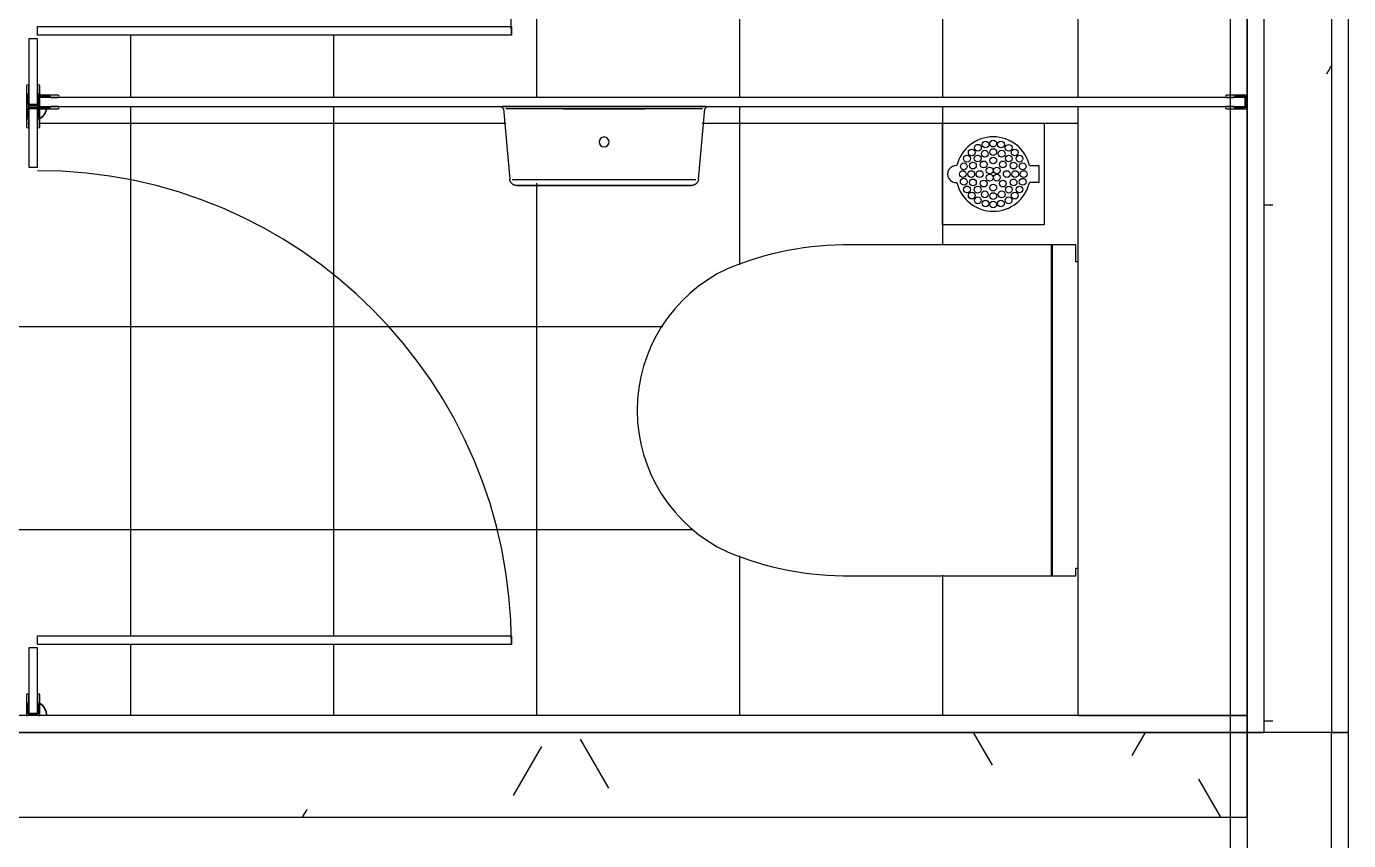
# Model space of a CAD drawing. Header units: millimetres. Extents: x -145636 to 131102, y -135903 to -7470.
# Drawn here: x 25841 to 27795, y -24983 to -23780 of the extents above; entities that cross this region are included whole.
import ezdxf

# ---------------------------------------------------------------- set-up
doc = ezdxf.new("R2010")
doc.units = ezdxf.units.MM
doc.layers.add('M_ARCHI', color=8, linetype='Continuous')

# ---------------------------------------------------------------- blocks, each defined once
blk = doc.blocks.new('RF Archi 21.10.2024')
at = {"layer": 'M_ARCHI', "color": 8}
for p, q in [((-138786, -25375.2), (-138786, -138101)), ((-138636, -33978.5), (-138636, -41228.5)), ((-138636, -33978.5), (-138636, -41228.5)), ((-138611, -41228.5), (-138611, -33978.5)), ((-138761, -38753.5), (-138761, -41228.5)), ((-138761, -41203.5), (-138761, -38753.5)), ((-138736, -38753.5), (-138736, -41228.5)), ((-139011, -39403.5), (-139011, -40290.5)), ((-140548, -40185.5), (-139848, -40185.5)), ((-140548, -40198.5), (-140548, -40185.5)), ((-139848, -40198.5), (-140548, -40198.5)), ((-139848, -40185.5), (-139848, -40198.5)), ((-140548, -40203.5), (-140561, -40203.5)), ((-140561, -40203.5), (-140561, -40300.5)), ((-140548, -40300.5), (-140548, -40203.5)), ((-140564.5, -40273.2), (-140564.5, -40303.5)), ((-140561, -40283.5), (-140561, -40273.2)), ((-140548, -40273.2), (-140548, -40283.5)), ((-140544.5, -40303.5), (-140544.5, -40273.2)), ((-140562.5, -40285.1), (-140563.2, -40285.5)), ((-140562.5, -40285.1), (-140563.2, -40285.5)), ((-140563, -40285.5), (-140561, -40283.5)), ((-140563, -40300.5), (-140563, -40285.5)), ((-140546, -40300.5), (-140563, -40300.5)), ((-140561.8, -40284.8), (-140562.5, -40285.1)), ((-140561.8, -40284.8), (-140562.5, -40285.1)), ((-140561, -40284.6), (-140561.8, -40284.8)), ((-140561, -40284.6), (-140561.8, -40284.8)), ((-140561, -40300.5), (-140548, -40300.5)), ((-140548, -40283.5), (-140546, -40285.5)), ((-140547.3, -40284.8), (-140548, -40284.6)), ((-140547.3, -40284.8), (-140548, -40284.6)), ((-140517.8, -40287), (-140548, -40287)), ((-140548, -40287), (-140548, -40288.5)), ((-140548, -40288.5), (-140546.5, -40290.5)), ((-140546.5, -40285.1), (-140547.3, -40284.8)), ((-140546.5, -40285.1), (-140547.3, -40284.8)), ((-140545.8, -40285.5), (-140546.5, -40285.1)), ((-140545.8, -40285.5), (-140546.5, -40285.1)), ((-140546.5, -40290.5), (-140546.5, -40303.5)), ((-140546, -40285.5), (-140546, -40300.5)), ((-140545, -40305.5), (-140545, -40288.5)), ((-140545, -40288.5), (-140530, -40288.5)), ((-138764, -40290.5), (-140545, -40290.5)), ((-140545, -40290.5), (-140545, -40303.5)), ((-140543.7, -40286.6), (-140544.4, -40286.2)), ((-140543.7, -40286.6), (-140544.4, -40286.2)), ((-140543, -40287.1), (-140543.7, -40286.6)), ((-140543, -40287.1), (-140543.7, -40286.6)), ((-140541.2, -40288.6), (-140541.8, -40288.1)), ((-140541.2, -40288.6), (-140541.8, -40288.1)), ((-140540.6, -40289.1), (-140541.2, -40288.6)), ((-140540.6, -40289.1), (-140541.2, -40288.6)), ((-140540, -40289.7), (-140540.6, -40289.1)), ((-140540, -40289.7), (-140540.6, -40289.1)), ((-140539.5, -40290.3), (-140540, -40289.7)), ((-140539.5, -40290.3), (-140540, -40289.7)), ((-140530, -40288.5), (-140528, -40290.5)), ((-140528, -40290.5), (-140517.8, -40290.5)), ((-138761, -40287), (-138791.3, -40287)), ((-138791.3, -40290.5), (-138781, -40290.5)), ((-138781, -40290.5), (-138779, -40288.5)), ((-138779, -40288.5), (-138764, -40288.5)), ((-138764, -40288.5), (-138764, -40305.5)), ((-138764, -40303.5), (-138764, -40290.5)), ((-138762.5, -40290.5), (-138761, -40288.5)), ((-138762.5, -40303.5), (-138762.5, -40290.5)), ((-138761, -40288.5), (-138761, -40287)), ((-140564.5, -40303.5), (-140563, -40303.5)), ((-140563, -40303.5), (-140564.5, -40303.5)), ((-140564.5, -40303.5), (-140564.5, -40333.7)), ((-140563, -40303.5), (-140561, -40302)), ((-140561, -40305), (-140563, -40303.5)), ((-140563, -40321.5), (-140563, -40306.5)), ((-140563, -40306.5), (-140546, -40306.5)), ((-140561, -40302), (-140548, -40302)), ((-140548, -40305), (-140561, -40305)), ((-140548, -40306.5), (-140561, -40306.5)), ((-140561, -40306.5), (-140561, -40393.5)), ((-140548, -40302), (-140546, -40303.5)), ((-140546.5, -40303.5), (-140548, -40305.5)), ((-140546, -40303.5), (-140548, -40305)), ((-140548, -40305.5), (-140548, -40307)), ((-140548, -40393.5), (-140548, -40306.5)), ((-140548, -40307), (-140517.8, -40307)), ((-140546, -40303.5), (-140544.5, -40303.5)), ((-140544.5, -40303.5), (-140546, -40303.5)), ((-140546, -40306.5), (-140546, -40321.5)), ((-140545, -40303.5), (-138764, -40303.5)), ((-140530, -40305.5), (-140545, -40305.5)), ((-140544.5, -40333.7), (-140544.5, -40303.5)), ((-140543.7, -40320.3), (-140543, -40319.9)), ((-140543.7, -40320.3), (-140543, -40319.9)), ((-140543, -40319.9), (-140542.4, -40319.4)), ((-140543, -40319.9), (-140542.4, -40319.4)), ((-140542.4, -40319.4), (-140541.8, -40318.9)), ((-140542.4, -40319.4), (-140541.8, -40318.9)), ((-140541.8, -40318.9), (-140541.2, -40318.4)), ((-140541.8, -40318.9), (-140541.2, -40318.4)), ((-140541.2, -40318.4), (-140540.6, -40317.8)), ((-140541.2, -40318.4), (-140540.6, -40317.8)), ((-140540.6, -40317.8), (-140540, -40317.2)), ((-140540.6, -40317.8), (-140540, -40317.2)), ((-140540, -40317.2), (-140539.5, -40316.7)), ((-140540, -40317.2), (-140539.5, -40316.7)), ((-140539.5, -40316.7), (-140539, -40316)), ((-140539.5, -40316.7), (-140539, -40316)), ((-140539, -40316), (-140538.5, -40315.4)), ((-140539, -40316), (-140538.5, -40315.4)), ((-140538.5, -40315.4), (-140538, -40314.8)), ((-140538.5, -40315.4), (-140538, -40314.8)), ((-140538, -40314.8), (-140537.6, -40314.1)), ((-140538, -40314.8), (-140537.6, -40314.1)), ((-140537.6, -40314.1), (-140537.1, -40313.4)), ((-140537.6, -40314.1), (-140537.1, -40313.4)), ((-140537.1, -40313.4), (-140536.8, -40312.7)), ((-140537.1, -40313.4), (-140536.8, -40312.7)), ((-140536.8, -40312.7), (-140536.4, -40312)), ((-140536.8, -40312.7), (-140536.4, -40312)), ((-140536.4, -40312), (-140536.1, -40311.3)), ((-140536.4, -40312), (-140536.1, -40311.3)), ((-140536.1, -40311.3), (-140535.8, -40310.5)), ((-140536.1, -40311.3), (-140535.8, -40310.5)), ((-140535.8, -40310.5), (-140535.5, -40309.8)), ((-140535.8, -40310.5), (-140535.5, -40309.8)), ((-140535.5, -40309.8), (-140535.3, -40309)), ((-140535.5, -40309.8), (-140535.3, -40309)), ((-140535.3, -40309), (-140535.1, -40308.2)), ((-140535.3, -40309), (-140535.1, -40308.2)), ((-140535.1, -40308.2), (-140534.9, -40307.4)), ((-140535.1, -40308.2), (-140534.9, -40307.4)), ((-140534.9, -40307.4), (-140534.8, -40306.7)), ((-140534.9, -40307.4), (-140534.8, -40306.7)), ((-140534.6, -40305.1), (-140534.5, -40304.3)), ((-140534.6, -40305.1), (-140534.5, -40304.3)), ((-140534.5, -40304.3), (-140534.5, -40303.5)), ((-140534.5, -40304.3), (-140534.5, -40303.5)), ((-140528, -40303.5), (-140530, -40305.5)), ((-140517.8, -40303.5), (-140528, -40303.5)), ((-139863.2, -40303.5), (-139859.7, -40307)), ((-139711, -40303.5), (-139861.7, -40303.5)), ((-139861.7, -40303.5), (-139711, -40303.5)), ((-139859.7, -40307), (-139850.5, -40411.4)), ((-139711, -40307), (-139856.3, -40307)), ((-139847.9, -40306.5), (-139847.9, -40306.5)), ((-139771.6, -40307), (-139711, -40307)), ((-139711, -40303.5), (-139560.3, -40303.5)), ((-139560.3, -40303.5), (-139711, -40303.5)), ((-139711, -40307), (-139650.5, -40307)), ((-139565.8, -40307), (-139711, -40307)), ((-139574.2, -40306.5), (-139574.2, -40306.5)), ((-139571.5, -40411.4), (-139562.3, -40307)), ((-139562.3, -40307), (-139558.8, -40303.5)), ((-139011, -40303.5), (-139011, -41203.5)), ((-138781, -40303.5), (-138791.3, -40303.5)), ((-138791.3, -40307), (-138761, -40307)), ((-138779, -40305.5), (-138781, -40303.5)), ((-138764, -40305.5), (-138779, -40305.5)), ((-138761, -40305.5), (-138762.5, -40303.5)), ((-138761, -40307), (-138761, -40305.5)), ((-140563.2, -40321.5), (-140562.5, -40321.8)), ((-140563.2, -40321.5), (-140562.5, -40321.8)), ((-140561, -40323.5), (-140563, -40321.5)), ((-140562.5, -40321.8), (-140561.8, -40322.1)), ((-140562.5, -40321.8), (-140561.8, -40322.1)), ((-140561.8, -40322.1), (-140561, -40322.4)), ((-140561.8, -40322.1), (-140561, -40322.4)), ((-140561, -40333.7), (-140561, -40323.5)), ((-140546, -40321.5), (-140548, -40323.5)), ((-140548, -40322.4), (-140547.3, -40322.1)), ((-140548, -40322.4), (-140547.3, -40322.1)), ((-140548, -40323.5), (-140548, -40333.7)), ((-140547.3, -40322.1), (-140546.5, -40321.8)), ((-140547.3, -40322.1), (-140546.5, -40321.8)), ((-140546.5, -40321.8), (-140545.8, -40321.5)), ((-140546.5, -40321.8), (-140545.8, -40321.5)), ((-140544.4, -40320.7), (-140543.7, -40320.3)), ((-140544.4, -40320.7), (-140543.7, -40320.3)), ((-139211, -40478.5), (-139211, -40328.5)), ((-139211, -40328.5), (-139061, -40328.5)), ((-139211, -40478.5), (-139211, -40328.5)), ((-139211, -40328.5), (-139061, -40328.5)), ((-139061, -40328.5), (-139061, -40478.5)), ((-139061, -40328.5), (-139061, -40478.5)), ((-140561, -40393.5), (-140548, -40393.5)), ((-139082.4, -40391), (-139068.5, -40391)), ((-139068.5, -40391), (-139068.5, -40416)), ((-139850.5, -40411.8), (-139850.5, -40411.4)), ((-139850.4, -40412.2), (-139850.5, -40411.8)), ((-139850.3, -40412.7), (-139850.4, -40412.2)), ((-139850.1, -40413.1), (-139850.3, -40412.7)), ((-139850, -40413.5), (-139850.1, -40413.1)), ((-139849.8, -40413.9), (-139850, -40413.5)), ((-139849.6, -40414.3), (-139849.8, -40413.9)), ((-139849.4, -40414.7), (-139849.6, -40414.3)), ((-139849.2, -40415.1), (-139849.4, -40414.7)), ((-139849, -40415.4), (-139849.2, -40415.1)), ((-139848.7, -40415.8), (-139849, -40415.4)), ((-139848.5, -40416.2), (-139848.7, -40415.8)), ((-139848.2, -40416.5), (-139848.5, -40416.2)), ((-139847.9, -40416.8), (-139848.2, -40416.5)), ((-139847.6, -40417.1), (-139847.9, -40416.8)), ((-139847.3, -40417.5), (-139847.6, -40417.1)), ((-139847, -40417.8), (-139847.3, -40417.5)), ((-139846.6, -40418), (-139847, -40417.8)), ((-139846.8, -40411.4), (-139711, -40411.4)), ((-139711, -40411.4), (-139575.3, -40411.4)), ((-139575.1, -40417.8), (-139575.4, -40418.1)), ((-139574.7, -40417.5), (-139575.1, -40417.8)), ((-139574.4, -40417.2), (-139574.7, -40417.5)), ((-139574.1, -40416.9), (-139574.4, -40417.2)), ((-139573.8, -40416.5), (-139574.1, -40416.9)), ((-139573.6, -40416.2), (-139573.8, -40416.5)), ((-139573.3, -40415.8), (-139573.6, -40416.2)), ((-139573.1, -40415.5), (-139573.3, -40415.8)), ((-139572.8, -40415.1), (-139573.1, -40415.5)), ((-139572.6, -40414.7), (-139572.8, -40415.1)), ((-139572.4, -40414.3), (-139572.6, -40414.7)), ((-139572.2, -40413.9), (-139572.4, -40414.3)), ((-139572.1, -40413.5), (-139572.2, -40413.9)), ((-139571.9, -40413.1), (-139572.1, -40413.5)), ((-139571.8, -40412.7), (-139571.9, -40413.1)), ((-139571.6, -40412.3), (-139571.8, -40412.7)), ((-139571.5, -40411.8), (-139571.6, -40412.3)), ((-139571.5, -40411.4), (-139571.5, -40411.8)), ((-139068.5, -40416), (-139082.4, -40416)), ((-139846.3, -40418.3), (-139846.6, -40418)), ((-139845.9, -40418.6), (-139846.3, -40418.3)), ((-139845.6, -40418.8), (-139845.9, -40418.6)), ((-139845.2, -40419), (-139845.6, -40418.8)), ((-139844.8, -40419.2), (-139845.2, -40419)), ((-139844.4, -40419.4), (-139844.8, -40419.2)), ((-139844, -40419.6), (-139844.4, -40419.4)), ((-139843.6, -40419.8), (-139844, -40419.6)), ((-139843.2, -40419.9), (-139843.6, -40419.8)), ((-139842.8, -40420), (-139843.2, -40419.9)), ((-139842.4, -40420.2), (-139842.8, -40420)), ((-139841.9, -40420.3), (-139842.4, -40420.2)), ((-139841.5, -40420.3), (-139841.9, -40420.3)), ((-139841.1, -40420.4), (-139841.5, -40420.3)), ((-139840.6, -40420.4), (-139841.1, -40420.4)), ((-139840.2, -40420.5), (-139840.6, -40420.4)), ((-139839.8, -40420.5), (-139840.2, -40420.5)), ((-139839.7, -40420.5), (-139839.8, -40420.5)), ((-139839.8, -40420.5), (-139839.7, -40420.5)), ((-139839.6, -40420.5), (-139839.7, -40420.5)), ((-139839.7, -40420.5), (-139839.3, -40420.5)), ((-139839.2, -40420.5), (-139839.6, -40420.5)), ((-139839.3, -40420.5), (-139838.8, -40420.5)), ((-139838.7, -40420.5), (-139839.2, -40420.5)), ((-139838.8, -40420.5), (-139838.1, -40420.5)), ((-139837.9, -40420.5), (-139838.7, -40420.5)), ((-139838.1, -40420.5), (-139837.2, -40420.5)), ((-139836.9, -40420.5), (-139837.9, -40420.5)), ((-139837.2, -40420.5), (-139836.1, -40420.5)), ((-139835.7, -40420.5), (-139836.9, -40420.5)), ((-139836.1, -40420.5), (-139834.7, -40420.5)), ((-139834.3, -40420.5), (-139835.7, -40420.5)), ((-139834.7, -40420.5), (-139833.2, -40420.5)), ((-139832.8, -40420.5), (-139834.3, -40420.5)), ((-139833.2, -40420.5), (-139831.5, -40420.5)), ((-139831, -40420.5), (-139832.8, -40420.5)), ((-139831.5, -40420.5), (-139829.6, -40420.5)), ((-139829, -40420.5), (-139831, -40420.5)), ((-139829.6, -40420.5), (-139827.5, -40420.5)), ((-139826.9, -40420.5), (-139829, -40420.5)), ((-139827.5, -40420.5), (-139825.2, -40420.5)), ((-139824.6, -40420.5), (-139826.9, -40420.5)), ((-139825.2, -40420.5), (-139822.7, -40420.5)), ((-139822, -40420.5), (-139824.6, -40420.5)), ((-139822.7, -40420.5), (-139820.1, -40420.5)), ((-139819.3, -40420.5), (-139822, -40420.5)), ((-139820.1, -40420.5), (-139817.3, -40420.5)), ((-139816.5, -40420.5), (-139819.3, -40420.5)), ((-139817.3, -40420.5), (-139814.3, -40420.5)), ((-139813.4, -40420.5), (-139816.5, -40420.5)), ((-139814.3, -40420.5), (-139811.1, -40420.5)), ((-139810.2, -40420.5), (-139813.4, -40420.5)), ((-139811.1, -40420.5), (-139807.8, -40420.5)), ((-139806.9, -40420.5), (-139810.2, -40420.5)), ((-139807.8, -40420.5), (-139804.3, -40420.5)), ((-139803.4, -40420.5), (-139806.9, -40420.5)), ((-139804.3, -40420.5), (-139800.7, -40420.5)), ((-139799.7, -40420.5), (-139803.4, -40420.5)), ((-139800.7, -40420.5), (-139796.9, -40420.5)), ((-139795.9, -40420.5), (-139799.7, -40420.5)), ((-139796.9, -40420.5), (-139793, -40420.5)), ((-139792, -40420.5), (-139795.9, -40420.5)), ((-139793, -40420.5), (-139789, -40420.5)), ((-139787.9, -40420.5), (-139792, -40420.5)), ((-139789, -40420.5), (-139784.8, -40420.5)), ((-139783.7, -40420.5), (-139787.9, -40420.5)), ((-139784.8, -40420.5), (-139780.6, -40420.5)), ((-139779.4, -40420.5), (-139783.7, -40420.5)), ((-139780.6, -40420.5), (-139776.2, -40420.5)), ((-139775, -40420.5), (-139779.4, -40420.5)), ((-139776.2, -40420.5), (-139771.7, -40420.5)), ((-139770.5, -40420.5), (-139775, -40420.5)), ((-139771.7, -40420.5), (-139767.1, -40420.5)), ((-139765.8, -40420.5), (-139770.5, -40420.5)), ((-139767.1, -40420.5), (-139762.4, -40420.5)), ((-139761.1, -40420.5), (-139765.8, -40420.5)), ((-139762.4, -40420.5), (-139757.7, -40420.5)), ((-139756.4, -40420.5), (-139761.1, -40420.5)), ((-139757.7, -40420.5), (-139752.8, -40420.5)), ((-139751.5, -40420.5), (-139756.4, -40420.5)), ((-139752.8, -40420.5), (-139747.9, -40420.5)), ((-139746.6, -40420.5), (-139751.5, -40420.5)), ((-139747.9, -40420.5), (-139743, -40420.5)), ((-139741.6, -40420.5), (-139746.6, -40420.5)), ((-139743, -40420.5), (-139737.9, -40420.5)), ((-139736.6, -40420.5), (-139741.6, -40420.5)), ((-139737.9, -40420.5), (-139732.9, -40420.5)), ((-139731.5, -40420.5), (-139736.6, -40420.5)), ((-139732.9, -40420.5), (-139727.8, -40420.5)), ((-139726.4, -40420.5), (-139731.5, -40420.5)), ((-139727.8, -40420.5), (-139722.7, -40420.5)), ((-139721.3, -40420.5), (-139726.4, -40420.5)), ((-139722.7, -40420.5), (-139717.5, -40420.5)), ((-139716.2, -40420.5), (-139721.3, -40420.5)), ((-139717.5, -40420.5), (-139712.4, -40420.5)), ((-139711, -40420.5), (-139716.2, -40420.5)), ((-139712.4, -40420.5), (-139711, -40420.5)), ((-139711, -40420.5), (-139705.9, -40420.5)), ((-139709.6, -40420.5), (-139711, -40420.5)), ((-139704.5, -40420.5), (-139709.6, -40420.5)), ((-139705.9, -40420.5), (-139700.7, -40420.5)), ((-139699.3, -40420.5), (-139704.5, -40420.5)), ((-139700.7, -40420.5), (-139695.6, -40420.5)), ((-139694.2, -40420.5), (-139699.3, -40420.5)), ((-139695.6, -40420.5), (-139690.5, -40420.5)), ((-139689.1, -40420.5), (-139694.2, -40420.5)), ((-139690.5, -40420.5), (-139685.4, -40420.5)), ((-139684.1, -40420.5), (-139689.1, -40420.5)), ((-139685.4, -40420.5), (-139680.4, -40420.5)), ((-139679.1, -40420.5), (-139684.1, -40420.5)), ((-139680.4, -40420.5), (-139675.4, -40420.5)), ((-139674.1, -40420.5), (-139679.1, -40420.5)), ((-139675.4, -40420.5), (-139670.5, -40420.5)), ((-139669.2, -40420.5), (-139674.1, -40420.5)), ((-139670.5, -40420.5), (-139665.6, -40420.5)), ((-139664.4, -40420.5), (-139669.2, -40420.5)), ((-139665.6, -40420.5), (-139660.9, -40420.5)), ((-139659.6, -40420.5), (-139664.4, -40420.5)), ((-139660.9, -40420.5), (-139656.2, -40420.5)), ((-139654.9, -40420.5), (-139659.6, -40420.5)), ((-139656.2, -40420.5), (-139651.6, -40420.5)), ((-139650.3, -40420.5), (-139654.9, -40420.5)), ((-139651.6, -40420.5), (-139647, -40420.5)), ((-139645.8, -40420.5), (-139650.3, -40420.5)), ((-139647, -40420.5), (-139642.6, -40420.5)), ((-139641.4, -40420.5), (-139645.8, -40420.5)), ((-139642.6, -40420.5), (-139638.3, -40420.5)), ((-139637.2, -40420.5), (-139641.4, -40420.5)), ((-139638.3, -40420.5), (-139634.1, -40420.5)), ((-139633, -40420.5), (-139637.2, -40420.5)), ((-139634.1, -40420.5), (-139630, -40420.5)), ((-139629, -40420.5), (-139633, -40420.5)), ((-139630, -40420.5), (-139626.1, -40420.5)), ((-139625.1, -40420.5), (-139629, -40420.5)), ((-139626.1, -40420.5), (-139622.3, -40420.5)), ((-139621.3, -40420.5), (-139625.1, -40420.5)), ((-139622.3, -40420.5), (-139618.6, -40420.5)), ((-139617.7, -40420.5), (-139621.3, -40420.5)), ((-139618.6, -40420.5), (-139615.1, -40420.5)), ((-139614.2, -40420.5), (-139617.7, -40420.5)), ((-139615.1, -40420.5), (-139611.8, -40420.5)), ((-139610.9, -40420.5), (-139614.2, -40420.5)), ((-139611.8, -40420.5), (-139608.6, -40420.5)), ((-139607.7, -40420.5), (-139610.9, -40420.5)), ((-139608.6, -40420.5), (-139605.5, -40420.5)), ((-139604.7, -40420.5), (-139607.7, -40420.5)), ((-139605.5, -40420.5), (-139602.7, -40420.5)), ((-139601.9, -40420.5), (-139604.7, -40420.5)), ((-139602.7, -40420.5), (-139600, -40420.5)), ((-139599.3, -40420.5), (-139601.9, -40420.5)), ((-139600, -40420.5), (-139597.5, -40420.5)), ((-139596.8, -40420.5), (-139599.3, -40420.5)), ((-139597.5, -40420.5), (-139595.1, -40420.5)), ((-139594.5, -40420.5), (-139596.8, -40420.5)), ((-139595.1, -40420.5), (-139593, -40420.5)), ((-139592.4, -40420.5), (-139594.5, -40420.5)), ((-139593, -40420.5), (-139591, -40420.5)), ((-139590.5, -40420.5), (-139592.4, -40420.5)), ((-139591, -40420.5), (-139589.2, -40420.5)), ((-139588.8, -40420.5), (-139590.5, -40420.5)), ((-139589.2, -40420.5), (-139587.7, -40420.5)), ((-139587.3, -40420.5), (-139588.8, -40420.5)), ((-139587.7, -40420.5), (-139586.3, -40420.5)), ((-139585.9, -40420.5), (-139587.3, -40420.5)), ((-139586.3, -40420.5), (-139585.1, -40420.5)), ((-139584.8, -40420.5), (-139585.9, -40420.5)), ((-139585.1, -40420.5), (-139584.1, -40420.5)), ((-139583.9, -40420.5), (-139584.8, -40420.5)), ((-139584.1, -40420.5), (-139583.4, -40420.5)), ((-139583.2, -40420.5), (-139583.9, -40420.5)), ((-139583.4, -40420.5), (-139582.8, -40420.5)), ((-139582.7, -40420.5), (-139583.2, -40420.5)), ((-139582.8, -40420.5), (-139582.4, -40420.5)), ((-139582.4, -40420.5), (-139582.7, -40420.5)), ((-139582.4, -40420.5), (-139582.3, -40420.5)), ((-139582.3, -40420.5), (-139582.4, -40420.5)), ((-139581.9, -40420.5), (-139582.3, -40420.5)), ((-139582.3, -40420.5), (-139582.3, -40420.5)), ((-139581.4, -40420.4), (-139581.9, -40420.5)), ((-139581, -40420.4), (-139581.4, -40420.4)), ((-139580.5, -40420.3), (-139581, -40420.4)), ((-139580.1, -40420.3), (-139580.5, -40420.3)), ((-139579.7, -40420.2), (-139580.1, -40420.3)), ((-139579.3, -40420.1), (-139579.7, -40420.2)), ((-139578.8, -40419.9), (-139579.3, -40420.1)), ((-139578.4, -40419.8), (-139578.8, -40419.9)), ((-139578, -40419.6), (-139578.4, -40419.8)), ((-139577.6, -40419.4), (-139578, -40419.6)), ((-139577.2, -40419.3), (-139577.6, -40419.4)), ((-139576.8, -40419), (-139577.2, -40419.3)), ((-139576.5, -40418.8), (-139576.8, -40419)), ((-139576.1, -40418.6), (-139576.5, -40418.8)), ((-139575.7, -40418.3), (-139576.1, -40418.6)), ((-139575.4, -40418.1), (-139575.7, -40418.3)), ((-139061, -40478.5), (-139211, -40478.5)), ((-139061, -40478.5), (-139211, -40478.5)), ((-139014.1, -40507.9), (-139346.2, -40507.9)), ((-139049.8, -40996.6), (-139049.8, -40509)), ((-139049.8, -40509), (-139049, -40509)), ((-139049, -40509), (-139049, -40996.6)), ((-139014.1, -40533.2), (-139014.1, -40507.9)), ((-139011, -40533.2), (-139014.1, -40533.2)), ((-139346.2, -40997.2), (-139014.1, -40997.2)), ((-139049, -40996.6), (-139049.8, -40996.6)), ((-139014.1, -40997.2), (-139014.1, -40985.7)), ((-139014.1, -40985.7), (-139011, -40985.7)), ((-140548, -41085.5), (-139848, -41085.5)), ((-140548, -41098.5), (-140548, -41085.5)), ((-139848, -41098.5), (-140548, -41098.5)), ((-139848, -41085.5), (-139848, -41098.5)), ((-140548, -41103.5), (-140561, -41103.5)), ((-140561, -41103.5), (-140561, -41200.5)), ((-140548, -41200.5), (-140548, -41103.5)), ((-140564.5, -41173.2), (-140564.5, -41203.5)), ((-140561, -41183.5), (-140561, -41173.2)), ((-140548, -41173.2), (-140548, -41183.5)), ((-140544.5, -41203.5), (-140544.5, -41173.2)), ((-140562.5, -41185.1), (-140563.2, -41185.5)), ((-140563, -41185.5), (-140561, -41183.5)), ((-140563, -41200.5), (-140563, -41185.5)), ((-140561.8, -41184.8), (-140562.5, -41185.1)), ((-140561, -41184.6), (-140561.8, -41184.8)), ((-140548, -41183.5), (-140546, -41185.5)), ((-140547.3, -41184.8), (-140548, -41184.6)), ((-140546.5, -41185.1), (-140547.3, -41184.8)), ((-140545.8, -41185.5), (-140546.5, -41185.1)), ((-140546, -41185.5), (-140546, -41200.5)), ((-140543.7, -41186.6), (-140544.4, -41186.2)), ((-140543, -41187.1), (-140543.7, -41186.6)), ((-140542.4, -41187.6), (-140543, -41187.1)), ((-140541.8, -41188.1), (-140542.4, -41187.6)), ((-140541.2, -41188.6), (-140541.8, -41188.1)), ((-140540.6, -41189.1), (-140541.2, -41188.6)), ((-140540, -41189.7), (-140540.6, -41189.1)), ((-140539.5, -41190.3), (-140540, -41189.7)), ((-140539, -41190.9), (-140539.5, -41190.3)), ((-140538.5, -41191.5), (-140539, -41190.9)), ((-140538, -41192.2), (-140538.5, -41191.5)), ((-140537.6, -41192.8), (-140538, -41192.2)), ((-140537.1, -41193.5), (-140537.6, -41192.8)), ((-140536.8, -41194.2), (-140537.1, -41193.5)), ((-140536.4, -41195), (-140536.8, -41194.2)), ((-140536.1, -41195.7), (-140536.4, -41195)), ((-140535.8, -41196.4), (-140536.1, -41195.7)), ((-140535.5, -41197.2), (-140535.8, -41196.4)), ((-140535.3, -41197.9), (-140535.5, -41197.2)), ((-140535.1, -41198.7), (-140535.3, -41197.9)), ((-140534.9, -41199.5), (-140535.1, -41198.7)), ((-138761, -41203.5), (-142361, -41203.5)), ((-140564.5, -41203.5), (-140563, -41203.5)), ((-140546, -41200.5), (-140563, -41200.5)), ((-140563, -41203.5), (-140561, -41202)), ((-140561, -41200.5), (-140548, -41200.5)), ((-140561, -41202), (-140548, -41202)), ((-140548, -41202), (-140546, -41203.5)), ((-140546, -41203.5), (-140544.5, -41203.5)), ((-140534.8, -41200.3), (-140534.9, -41199.5)), ((-140534.6, -41201.1), (-140534.8, -41200.3)), ((-140534.6, -41201.9), (-140534.6, -41201.1)), ((-140534.5, -41202.7), (-140534.6, -41201.9)), ((-140534.5, -41203.5), (-140534.5, -41202.7)), ((-139011, -41203.5), (-138761, -41203.5)), ((-138761, -41228.5), (-138761, -41203.5)), ((-138761, -41228.5), (-142361, -41228.5)), ((-138761, -41228.5), (-142236, -41228.5)), ((-142236, -41228.5), (-138761, -41228.5)), ((-138636, -41228.5), (-138761, -41228.5)), ((-138761, -41353.5), (-138761, -41228.5)), ((-138761, -41228.5), (-138736, -41228.5)), ((-138761, -41228.5), (-138761, -41353.5)), ((-138736, -41228.5), (-138761, -41228.5)), ((-138636, -41228.5), (-138611, -41228.5)), ((-138636, -44403.5), (-138636, -41228.5)), ((-138611, -41228.5), (-138636, -41228.5)), ((-138611, -44403.5), (-138611, -41228.5)), ((-138636, -43803.5), (-138636, -41253.5)), ((-142236, -41353.5), (-138761, -41353.5)), ((-138761, -41353.5), (-138761, -43703.5))]:
    blk.add_line(p, q, dxfattribs=at)
at = {"layer": 'M_ARCHI', "color": 8, "linetype": 'Continuous'}
for p, q in [((-139811, -39517.2), (-139811, -40290.5)), ((-139511, -40067.7), (-139511, -40290.5)), ((-139211, -40095.9), (-139211, -40290.5)), ((-140411, -40198.5), (-140411, -40290.5)), ((-140111, -40198.5), (-140111, -40290.5)), ((-138636, -40243), (-138643.4, -40255.8)), ((-140411, -40303.5), (-140411, -41085.5)), ((-140111, -40303.5), (-140111, -41085.5)), ((-139511, -40303.5), (-139511, -40537.4)), ((-139211, -40303.5), (-139211, -40508.4)), ((-140563.9, -40328.5), (-140563.1, -40328.5)), ((-140545.5, -40328.5), (-139856.3, -40328.5)), ((-139566.3, -40328.5), (-139011, -40328.5)), ((-139811, -40417.2), (-139811, -41203.5)), ((-138736, -40449.1), (-138722.8, -40449.1)), ((-145811, -40628.5), (-139624.1, -40628.5)), ((-139049.6, -40628.5), (-139048.8, -40628.5)), ((-145811, -40928.5), (-139579.4, -40928.5)), ((-139049.1, -40928.5), (-139049, -40928.5)), ((-139511, -40967.7), (-139511, -41203.5)), ((-139211, -40995.9), (-139211, -41203.5)), ((-140411, -41098.5), (-140411, -41203.5)), ((-140111, -41098.5), (-140111, -41203.5)), ((-138736, -41211.1), (-138722.8, -41211.1)), ((-139704.2, -41310.9), (-139746.1, -41238.3)), ((-139498.2, -41228.5), (-139498.3, -41228.6)), ((-139137.3, -41276.9), (-139165.2, -41228.5)), ((-138911.7, -41228.5), (-138931.4, -41262.7)), ((-139803.4, -41249), (-139845.3, -41321.6)), ((-138799.8, -41353.5), (-138832.2, -41297.3)), ((-140150.4, -41342), (-140157, -41353.5))]:
    blk.add_line(p, q, dxfattribs=at)
at = {"layer": 'M_ARCHI', "color": 8}
for centre in [(-139147.3, -40359.9), (-139136, -40358.5), (-139124.6, -40359.9), (-139174.8, -40380.7), (-139167.8, -40371.7), (-139159, -40380.5), (-139158.7, -40364.6), (-139148.4, -40373.4), (-139136, -40371), (-139136, -40383.5), (-139123.6, -40373.4), (-139113.2, -40364.7), (-139113, -40380.5), (-139104.2, -40371.7), (-139097.2, -40380.7), (-139179.5, -40392.1), (-139166, -40391), (-139150.1, -40389.3), (-139141.3, -40398.2), (-139130.7, -40398.2), (-139121.9, -40389.3), (-139106, -40391), (-139092.5, -40392.1), (-139181, -40403.5), (-139179.6, -40414.8), (-139168.5, -40403.5), (-139166, -40415.9), (-139156, -40403.5), (-139150.1, -40417.6), (-139141.3, -40408.8), (-139130.7, -40408.8), (-139121.9, -40417.6), (-139116, -40403.5), (-139106, -40415.9), (-139103.5, -40403.5), (-139092.5, -40414.9), (-139091, -40403.5), (-139174.8, -40426.2), (-139167.8, -40435.3), (-139159, -40426.5), (-139158.8, -40442.3), (-139148.4, -40433.5), (-139136, -40423.5), (-139136, -40436), (-139123.6, -40433.5), (-139113.3, -40442.3), (-139113, -40426.5), (-139104.2, -40435.3), (-139097.2, -40426.3), (-139147.4, -40447), (-139136, -40448.5), (-139124.7, -40447)]:
    blk.add_circle(centre, 5, dxfattribs=at)
for centre, radius, start, end in [((-140548, -40198.5), 700, 0, 90), ((-140562.8, -40273.2), 1.75, 90, 180), ((-140562.8, -40273.2), 1.75, 0, 90), ((-140546.3, -40273.2), 1.75, 90, 180), ((-140546.3, -40273.2), 1.75, 0, 90), ((-140554.5, -40303.5), 20, 45, 58.1802), ((-140554.5, -40303.5), 20, 45, 58.1802), ((-140554.5, -40303.5), 20.5, 45, 57.5534), ((-140554.5, -40303.5), 20.5, 45, 57.5534), ((-140517.8, -40288.7), 1.75, 0, 90), ((-140517.8, -40288.7), 1.75, 270, 0), ((-138791.3, -40288.7), 1.75, 90, 180), ((-138791.3, -40288.7), 1.75, 180, 270), ((-140554.5, -40303.5), 20, 301.7857, 349.4055), ((-140554.5, -40303.5), 20, 301.7857, 349.4055), ((-140554.5, -40303.5), 20, 301.8198, 348.8631), ((-140554.5, -40303.5), 20, 301.8198, 348.8631), ((-140554.5, -40303.5), 20.5, 301.0437, 349.1347), ((-140554.5, -40303.5), 20.5, 301.0437, 349.1347), ((-140517.8, -40305.2), 1.75, 0, 90), ((-140517.8, -40305.2), 1.75, 270, 0), ((-138791.3, -40305.2), 1.75, 90, 180), ((-138791.3, -40305.2), 1.75, 180, 270), ((-140562.8, -40333.7), 1.75, 180, 270), ((-140562.8, -40333.7), 1.75, 270, 0), ((-140546.3, -40333.7), 1.75, 180, 270), ((-140546.3, -40333.7), 1.75, 270, 0), ((-139711, -40356.1), 7.38, 0, 180), ((-139711, -40356.1), 7.38, 180, 0), ((-139136, -40403.5), 55, 13.1366, 166.95), ((-139191, -40403.5), 12.5, 83.475, 276.525), ((-140548, -41098.5), 700, 0, 90), ((-139136, -40403.5), 55, 193.05, 346.8634), ((-139349.5, -40978.4), 470.5, 89.6016, 112.4039), ((-139431.4, -40752.6), 230.7, 114.9793, 245.0207), ((-139349.5, -40526.7), 470.5, 247.5961, 270.3984), ((-140562.8, -41173.2), 1.75, 90, 180), ((-140562.8, -41173.2), 1.75, 0, 90), ((-140546.3, -41173.2), 1.75, 90, 180), ((-140546.3, -41173.2), 1.75, 0, 90), ((-140554.5, -41203.5), 20, 0, 59.2167), ((-140554.5, -41203.5), 20, 0, 58.1802), ((-140554.5, -41203.5), 20.5, 0, 58.9563)]:
    blk.add_arc(centre, radius, start, end, dxfattribs=at)
for points in [[(-140561, -40303.5), (-140561, -40301.8), (-140561, -40298.6), (-140561, -40293.9), (-140561, -40289.9), (-140561, -40287.9), (-140561, -40287.1)], [(-140561, -40303.5), (-140561, -40301.8), (-140561, -40298.6), (-140561, -40293.9), (-140561, -40289.9), (-140561, -40287.9), (-140561, -40287.1)], [(-140548, -40287.1), (-140548, -40287.9), (-140548, -40289.9), (-140548, -40293.9), (-140548, -40298.6), (-140548, -40301.8), (-140548, -40303.5)], [(-140548, -40287.1), (-140548, -40287.9), (-140548, -40289.9), (-140548, -40293.9), (-140548, -40298.6), (-140548, -40301.8), (-140548, -40303.5)], [(-140561, -40319.9), (-140561, -40319), (-140561, -40317), (-140561, -40313.1), (-140561, -40308.3), (-140561, -40305.1), (-140561, -40303.5)], [(-140561, -40319.9), (-140561, -40319), (-140561, -40317), (-140561, -40313.1), (-140561, -40308.3), (-140561, -40305.1), (-140561, -40303.5)], [(-140548, -40303.5), (-140548, -40305.1), (-140548, -40308.3), (-140548, -40313.1), (-140548, -40317), (-140548, -40319), (-140548, -40319.9)], [(-140548, -40303.5), (-140548, -40305.1), (-140548, -40308.3), (-140548, -40313.1), (-140548, -40317), (-140548, -40319), (-140548, -40319.9)], [(-140561, -41203.5), (-140561, -41201.8), (-140561, -41198.6), (-140561, -41193.9), (-140561, -41189.9), (-140561, -41187.9), (-140561, -41187.1)], [(-140548, -41187.1), (-140548, -41187.9), (-140548, -41189.9), (-140548, -41193.9), (-140548, -41198.6), (-140548, -41201.8), (-140548, -41203.5)]]:
    blk.add_open_spline(points, degree=3, dxfattribs=at)

msp = doc.modelspace()

# ---------------------------------------------------------------- block references
at = {"layer": 'M_ARCHI', "color": 8, "linetype": 'Continuous'}
msp.add_blockref('RF Archi 21.10.2024', (166405.7, 16405.4), dxfattribs=at)

doc.saveas('drawing.dxf')
